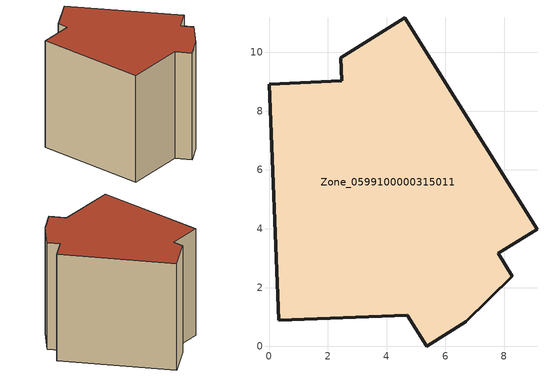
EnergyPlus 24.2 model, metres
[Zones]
Zone_0599100000315011
 floor ground (C_G): 2.47,9.03 2.44,9.82 4.63,11.18 9.12,3.98 7.8,3.16 8.28,2.38 6.7,0.84 5.36,0 4.71,1.06 0.34,0.88 0,8.91 z0
 wall outside (C_F): 0.34,0.88 4.71,1.06 5.36,0 6.7,0.84 8.28,2.38 7.8,3.16 9.12,3.98 4.63,11.18 2.44,9.82 2.47,9.03 0,8.91 0.34,0.88 z0:8.51
 roof outside (C_R): 8.28,2.38 7.8,3.16 9.12,3.98 4.63,11.18 2.44,9.82 2.47,9.03 0,8.91 0.34,0.88 4.71,1.06 5.36,0 6.7,0.84 z8.51
[BUILDING]
Pand.0599100000315011: North Axis=0; Terrain=City; Loads Convergence Tolerance Value=0.04; Temperature Convergence Tolerance Value=0.4; Solar Distribution=FullExterior; Maximum Number of Warmup Days=25; Minimum Number of Warmup Days=1
[Site:Location]
Rotterdam.The.Hague.AP_ZH_NLD Design_Conditions: Latitude=51.96; Longitude=4.45; Time Zone=1; Elevation=-4.5
[SITE:GROUNDTEMPERATURE:BUILDINGSURFACE]
18, 18, 18, 18, 18, 18, 18, 18, 18, 18, 18, 18
[MATERIAL] Thermal Absorptance=0.9; Solar Absorptance=0.7; Visible Absorptance=0.7
Name | Roughness | Thickness | Conductivity | Density | Specific Heat
G.TC.1992-2005 | MediumSmooth | 0.15 | 0.06 | 540 | 1210
F.TC.1992-2005 | Rough | 0.3 | 0.12 | 1920 | 840
R.TC.1992-2005 | MediumRough | 0.2 | 0.08 | 1500 | 1000
[CONSTRUCTION]
C_G: G.TC.1992-2005
C_F: F.TC.1992-2005
C_R: R.TC.1992-2005
[ZONE]
Zone_0599100000315011: Type=1; Multiplier=1; Ceiling Height=Autocalculate; Volume=Autocalculate; Floor Area=autocalculate; Part of Total Floor Area=Yes
[ZONEINFILTRATION:DESIGNFLOWRATE]
Infil_Zone_0599100000315011: Zone or ZoneList or Space or SpaceList=Zone_0599100000315011; Schedule=AlwaysOn; Design Flow Rate Calculation Method=Flow/Area; Flow Rate per Floor Area=0.0015; Constant Term Coefficient=1; Temperature Term Coefficient=0; Velocity Term Coefficient=0; Velocity Squared Term Coefficient=0
[HVACTEMPLATE:ZONE:IDEALLOADSAIRSYSTEM]
Zone_0599100000315011: Maximum Heating Supply Air Temperature=50; Minimum Cooling Supply Air Temperature=13; Maximum Heating Supply Air Humidity Ratio=0.0156; Minimum Cooling Supply Air Humidity Ratio=0.0077; Heating Limit=NoLimit; Cooling Limit=NoLimit; Dehumidification Control Type=ConstantSensibleHeatRatio; Cooling Sensible Heat Ratio=0.7; Dehumidification Setpoint=60; Humidification Control Type=None; Humidification Setpoint=30; Outdoor Air Method=None; Outdoor Air Flow Rate per Person=0.00944; Outdoor Air Flow Rate per Zone Floor Area=0; Outdoor Air Flow Rate per Zone=0; Demand Controlled Ventilation Type=None; Outdoor Air Economizer Type=NoEconomizer; Heat Recovery Type=None; Sensible Heat Recovery Effectiveness=0.7; Latent Heat Recovery Effectiveness=0.65
[ZONECONTROL:THERMOSTAT]
ThermostatControl_Zone_0599100000315011: Zone or ZoneList=Zone_0599100000315011; Control Type Schedule=DualSetpointControlType; Control 1=Thermostat_Zone_0599100000315011; Temperature Difference Between Cutout And Setpoint=0
[THERMOSTATSETPOINT:DUALSETPOINT]
Thermostat_Zone_0599100000315011: Heating Setpoint Temperature Schedule=HeatingSetpoint_Zone_0599100000315011; Cooling Setpoint Temperature Schedule=CoolingSetpoint_Zone_0599100000315011
[SCHEDULE:COMPACT]
HeatingSetpoint_Zone_0599100000315011: Through: 12/31, For: AllDays, Until: 24:00, 21
CoolingSetpoint_Zone_0599100000315011: Through: 12/31, For: AllDays, Until: 24:00, 24
DualSetpointControlType: Through: 12/31, For: AllDays, Until: 24:00, 4
AlwaysOn: Through: 12/31, For: AllDays, Until: 24:00, 1
